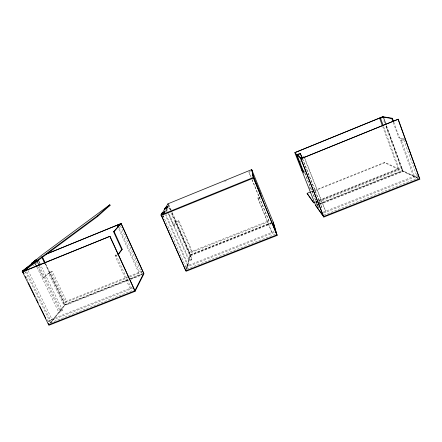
<?xml version="1.0" encoding="UTF-8"?>
<svg xmlns="http://www.w3.org/2000/svg" width="442" height="442" viewBox="0 0 442 442"><rect width="100%" height="100%" fill="white"/><g stroke="black" fill="none" stroke-linecap="round" stroke-linejoin="round"><path stroke-width="0.33" stroke-dasharray="2.21 1.66" d="M167.673 212.375L189.016 260.995L191.662 259.946L191.944 258.879L170.866 210.735M275.344 234.232L186.762 269.15L190.458 255.763L175.695 222.044L178.281 220.994L178.64 220.193L192.204 251.249L191.933 252.238L178.281 220.994M186.59 269.371L190.485 255.305L170.932 210.641M186.237 269.266L190.27 254.807L270.576 222.95M172.209 212.414L189.646 252.266L189.364 253.255L270.228 221.149M176.071 221.232L174.154 225.376L173.623 225.591L168.535 214M173.623 225.591L175.557 221.442L178.64 220.193M142.048 271.139L141.473 272.239L130.014 276.791M162.86 217.326L163.678 215.923L162.949 216.934M165.938 212.044C168.258 206.823 165.413 215.635 165.175 210.298M115.892 254.824L131.108 287.913L130.407 289.223L115.08 255.924L115.892 254.824L116.986 254.382M36.896 267.139L58.869 312.45L61.388 311.45L62.471 310.091L40.968 265.631M50.576 323.152L65.156 304.98L129.876 279.311M49.659 323.467L64.93 304.499L128.368 279.333M25.459 271.526L50.543 322.809L64.228 305.781L128.578 280.267M48.045 321.726L49.277 320.223L132.738 287.272M128.661 276.46L64.107 302.107L63.068 303.378L127.462 277.808M51.057 272.399L52.184 271.305L66.538 301.14L65.51 302.405L51.057 272.399L48.598 273.394L64.228 305.781M37.2 265.338L43.404 278.134L49.25 272.493L52.184 271.305M49.736 272.294L43.404 278.134M24.382 273.659L26.94 271.465M32.531 264.31L33.343 265.979L35.68 263.979M224.586 181.375L226.492 180.596M250.443 171.363L248.835 172.015L250.918 177.098M393.187 122.384L398.806 137.838L399.397 137.6L405.264 139.208M257.769 197.745L272.228 233.299L257.924 198.475L257.769 197.745L260.084 196.812M413.513 176.48L400.391 140.352L403.447 139.125L417.591 178.187L323.5 215.276M115.08 255.924L117.285 255.034M257.924 198.475L260.255 197.535M400.391 140.352L401.574 140.694L404.651 139.457L398.806 137.838M310.975 191.789L384.717 162.319L398.27 168.651L398.457 169.164L318.185 201.06M311.798 191.994L313.721 191.226M314.361 190.972L384.888 162.794L399.446 169.855L383.612 126.655M315.439 201.569L398.27 168.651M315.638 202.071L317.549 201.309M129.302 276.206L141.423 271.388M189.646 252.266L268.957 220.757L252.117 179.717M315.665 202.226L317.809 201.375M318.444 201.121L401.154 168.264L402.231 168.75L318.969 201.812M316.174 202.922L318.334 202.066M129.009 279.079L142.468 273.736M127.871 279.664L64.775 304.693L45.167 264.018M130.418 278.648L143.164 273.592M315.538 205.132L317.455 204.37M318.096 204.116L402.518 170.623L418.447 178.06M190.226 254.957L271.996 222.519M316.897 204.729L318.82 203.966M319.461 203.712L402.679 170.7L386.236 125.732M130.517 279.057L143.33 273.974M190.485 255.305L272.697 222.702M317.019 205.143L318.936 204.381M319.577 204.127L402.712 171.159L418.06 178.358M131.125 279.256L141.959 274.963M190.458 255.763L271.592 223.591M317.301 205.491L319.229 204.729M319.87 204.475L403.209 171.43L386.186 124.871M62.471 310.091L59.968 311.08L38.664 267.117M191.944 258.879L189.309 259.924L168.932 213.475M185.568 266.449L274.852 231.199M322.98 212.226L416.541 175.286L417.828 175.872L322.997 213.293M48.576 321.516L132.6 288.361M185.789 267.41L274.543 232.387M50.543 322.809L133.766 290.002M417.591 178.187L402.126 170.921L385.441 125.301M25.846 276.388L26.747 278.222M27.045 278.836L27.945 280.676M36.343 297.831L37.244 299.67M46.846 319.273L47.747 321.113M28.117 270.449L51.907 319.185L50.697 320.682L26.421 271.012M39.432 266.106L61.388 311.45M36.045 261.708L37.504 264.708M45.653 263.819L64.107 302.107M45.449 264.089L65.156 304.98M119.163 227.348L139.545 272.134L138.954 273.239L118.434 228.188M120.406 225.901L142.313 274.09M166.43 209.199L167.468 211.563M166.01 208.585L167.391 211.74M165.949 214.409L188.347 265.355L188.027 266.526L165.463 215.232M163.137 215.552L186.762 269.15M168.899 204.85L171.104 209.895M168.17 204.326L170.656 210.005M168.109 204.436L170.59 210.105M168.689 207.491L170.623 211.917M170.899 212.547L191.662 259.946M166.457 207.834L167.833 210.967M249.006 172.142L251.078 177.192M251.962 179.64L269.167 221.569L268.957 220.757M300.09 160.656L300.853 162.579M303.892 170.286L304.648 172.214M304.903 172.855L318.572 207.536M304.858 173.375L318.533 208.06M309.356 187.22L310.107 189.132M304.665 157.905L325.947 212.127L304.433 158.098M302.632 158.805L322.119 208.364L302.461 159.065M384.717 162.319L384.888 162.794M386.093 125.699L402.712 171.159M383.794 120.81L384.501 122.738M382.645 126.434L398.391 169.363M401.574 140.694L414.773 177.076M393.783 122.141L399.397 137.6"/><path stroke-width="0.66" d="M134.921 290.604L109.986 236.293L22.697 271.88L97.654 216.414L110.13 205.221L109.782 204.773L41.205 255.575L22.315 271.41L48.863 325.29L135.064 291.339L143.97 273.72L121.169 223.497L47.918 253.404M143.749 273.228L134.821 290.803L48.609 324.765L48.189 323.306M162.319 217.182L161.186 214.613L163.639 213.613L164.711 211.812L163.722 213.801C162.347 213.574 159.595 215.442 161.44 215.486L253.597 178.016L251.929 170.131M164.684 209.182L166.943 208.049L167.921 206.403L167.026 208.232C166.789 208.525 162.954 209.11 164.623 209.856M168.109 204.436L167.949 203.817L251.713 169.606L273.333 222.448L277.117 235.431L186.06 271.294L161.192 214.928L167.949 203.817M161.186 214.613L162.297 212.79L164.711 211.812M164.606 209.005L165.617 207.348L167.921 206.403M118.39 254.592L122.23 249.282L114.124 231.558L121.169 223.497M122.23 249.282L121.694 249.498L118.627 253.719L117.533 254.161M121.694 249.498L113.588 231.779L120.555 223.829M118.152 227.564L117.296 225.685L118.031 224.856M22.315 271.41L97.273 215.928L109.782 204.773M26.122 270.399L27.514 269.211L24.857 270.294L23.443 271.487M37.448 260.786L38.283 260.073L40.67 265.018M25.365 269.869L28.404 267.305M109.986 236.293L22.227 271.747L22.255 271.167L27.454 267.034L25.238 269.04M31.697 263.62L31.807 263.172L36.763 259.476L34.769 260.719L36.763 259.476M107.362 207.265L110.13 205.221M27.575 267.189L25.741 268.576M46.305 254.139L121.064 223.619L143.667 273.394M323.527 216.359L300.831 158.728L398.209 119.23L419.9 179.225L323.842 217.055L315.743 205.652L294.814 152.639L382.805 116.71L392.38 118.274L393.551 121.495M382.949 116.738L294.814 152.639M117.296 225.685L119.837 224.647M382.413 125.793L379.595 118.108L380.54 118.274L383.358 117.124L385.949 124.224M165.181 207.989L165.314 207.525L167.999 206.58M303.715 171.7L302.394 170.17L301.853 170.391L304.046 172.955L296.842 154.689L300.201 153.319L302.129 157.534M35.758 261.658L37.029 261.139L39.134 265.487M297.814 154.871L300.632 153.722M113.588 231.779L114.124 231.558M252.399 175.27L252.968 175.038L260.548 193.552L261.421 197.066L260.835 197.303M382.391 116.964L391.783 118.517L392.38 118.274M162.982 212.729L164.794 211.994M161.192 214.928L253.36 177.435L251.713 169.606M300.963 158.021L303.93 156.816L304.411 157.269M296.842 154.689L300.903 158.794L398.209 119.23M260.548 193.552L259.984 193.778L260.255 194.9M315.002 202.325L313.726 202.828L307.312 193.789L307.124 193.325L310.334 192.043M35.001 260.802L34.542 260.89L34.719 261.421M419.049 178.341L419.69 178.64L323.616 216.486L315.538 205.132M162.037 213.652L161.816 213.193L162.297 212.79M297.4 154.462L301.427 158.485M24.509 269.764L22.525 271.233M97.273 215.928L97.654 216.414M307.124 193.325L313.726 202.828M22.647 271.167L23.763 273.443M25.255 276.493L25.857 277.725M28.271 282.648L35.211 296.82M36.725 299.897L38.233 302.98M39.741 306.057L45.775 318.378M22.73 271.775L23.586 273.521M32.183 263.172L32.432 263.686M34.785 262.797L36.592 266.52M42.449 257.167L45.36 263.217M42.15 257.25L44.846 262.846M41.664 256.758L44.874 263.415M109.859 236.437L135.064 291.339M161.33 215.436L185.822 270.747L276.891 234.873L273.123 221.939M253.575 177.927L276.847 234.724M252.923 176.546L277.117 235.431M295.411 152.473L302.394 170.17M300.449 153.96L301.958 157.788M300.903 158.794L323.842 217.055M380.54 118.274L383.374 126.009M398.032 119.196L419.491 178.551M391.783 118.517L392.955 121.738M33.846 261.675L31.946 263.084L33.846 261.675"/></g></svg>
